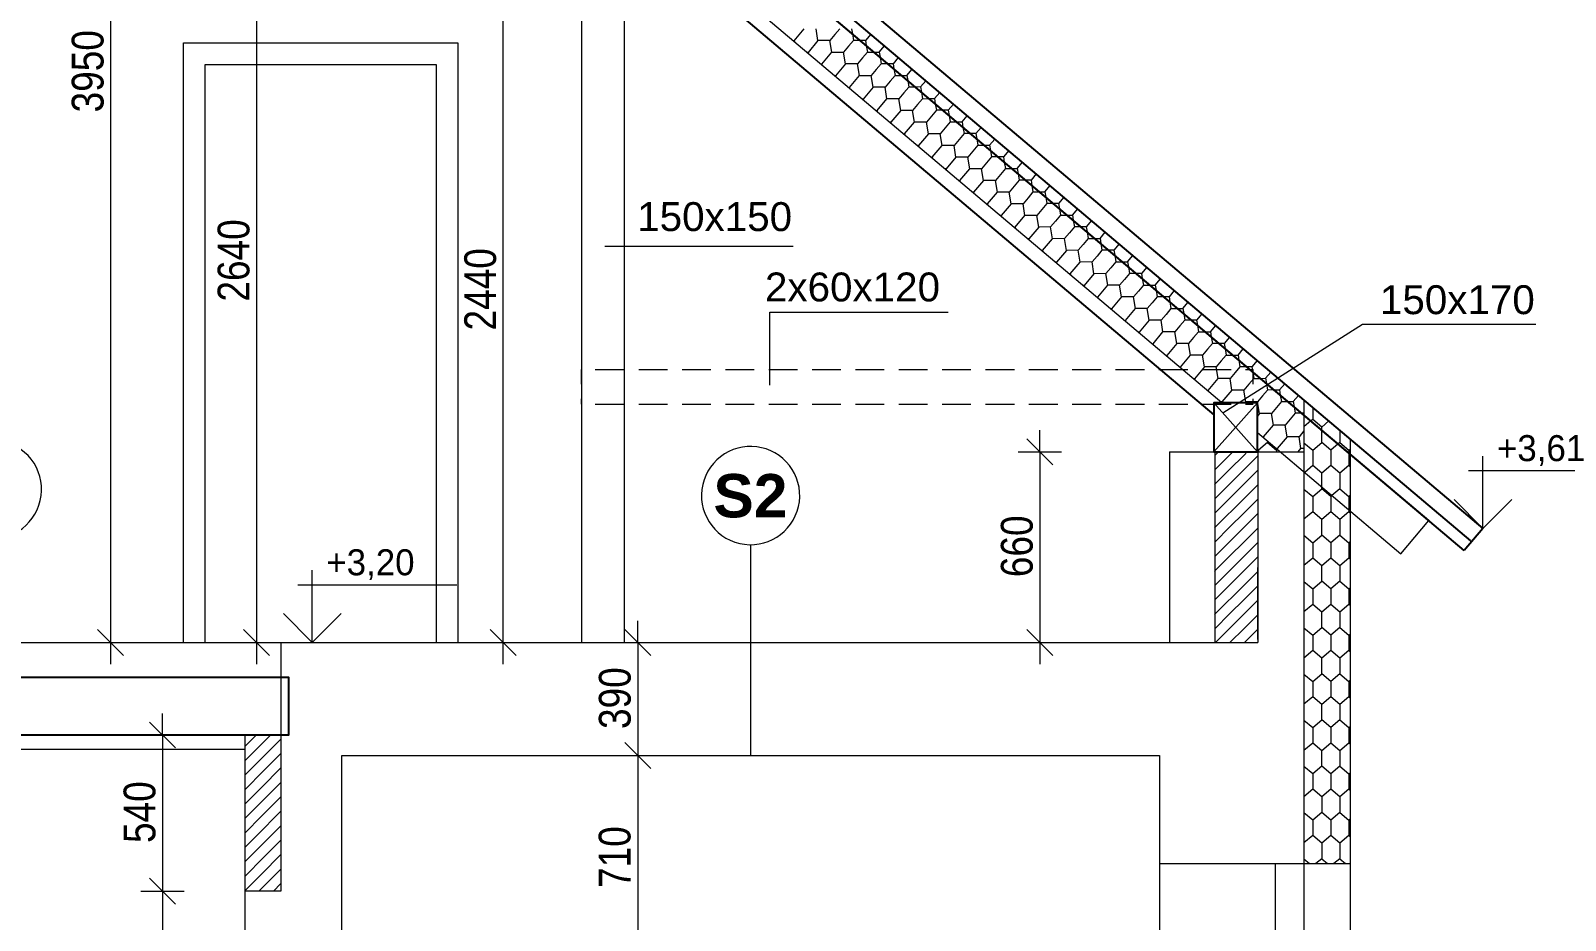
# Model space of a CAD drawing. Header units: millimetres. Extents: x 214.1 to 310.4, y 372.3 to 401.
# Drawn here: x 282.223 to 286.405, y 394.772 to 397.196 of the extents above; entities that cross this region are included whole.
import ezdxf

# ---------------------------------------------------------------- set-up
doc = ezdxf.new("R2010")
doc.units = ezdxf.units.MM
for name, color, linetype in [('PDF2_Dvere', 7, 'Continuous'), ('PDF2_Hlavni kresba_1', 7, 'Continuous'), ('PDF2_Hlavni kresba_2', 7, 'Continuous'), ('PDF2_IAV_text', 7, 'Continuous'), ('PDF2_KLESTINY', 7, 'Continuous'), ('PDF2_KOTY-VYS', 7, 'Continuous'), ('PDF2_Krokve', 7, 'Continuous'), ('PDF2_KTZ_zatepleni', 7, 'Continuous'), ('PDF2_Kóty 1$100', 7, 'Continuous'), ('PDF2_Nosniky_Trámy_Stavajici', 7, 'Continuous'), ('PDF2_OKNA', 7, 'Continuous'), ('PDF2_Sloupky', 7, 'Continuous'), ('PDF2_STŘECHA', 7, 'Continuous'), ('PDF2_Tex_POPISY', 7, 'Continuous'), ('PDF2_Šrafy', 7, 'Continuous')]:
    doc.layers.add(name, color=color, linetype=linetype)
doc.styles.add('PDF Arial', font='')
doc.styles.add('PDF Arial Bold', font='')
doc.styles.get('PDF Arial').set_extended_font_data('Arial')
doc.styles.get('PDF Arial Bold').set_extended_font_data('Arial', bold=True)

msp = doc.modelspace()

# ---------------------------------------------------------------- linework, layer by layer
at = {"layer": 'PDF2_Dvere', "lineweight": 13}
for points in [[(282.6394, 395.5292), (282.6394, 397.163), (283.3874, 397.163), (283.3874, 395.5292)], [(282.6984, 395.5292), (282.6984, 397.104), (283.3283, 397.104), (283.3283, 395.5292)]]:
    msp.add_lwpolyline(points, dxfattribs=at)
at = {"layer": 'PDF2_Hlavni kresba_1', "lineweight": 13}
for points in [[(285.6925, 396.1901), (285.6925, 393.0961), (285.8185, 393.0961)], [(285.3259, 396.0488), (285.6925, 396.0488)], [(285.3259, 396.0488), (285.3259, 395.5292)], [(285.4494, 396.0488), (285.4494, 395.5292)], [(285.5666, 396.0488), (285.5666, 395.5292)], [(279.569, 395.5292), (285.5666, 395.5292)], [(282.9052, 395.5292), (282.9052, 394.852), (282.8073, 394.852)], [(279.7027, 393.0095), (282.8073, 393.0095), (282.8073, 395.2772)], [(282.8073, 395.2378), (281.7637, 395.2378)], [(283.0707, 393.0095), (283.0707, 395.2212), (285.2988, 395.2212), (285.2988, 393.0095), (283.0707, 393.0095), (283.0707, 395.2212)], [(285.2988, 394.9268), (285.8185, 394.9268)]]:
    msp.add_lwpolyline(points, dxfattribs=at)
at = {"layer": 'PDF2_Hlavni kresba_2', "lineweight": 25}
msp.add_lwpolyline([(283.8407, 397.5065), (285.4474, 396.1498)], dxfattribs=at)
at = {"layer": 'PDF2_IAV_text', "lineweight": 13}
for points in [[(282.2494, 395.9165, 0.414214), (282.1487, 396.0768, 0.414214), (281.9884, 395.976, 0.414214), (282.0892, 395.8158, 0.414212)], [(284.3153, 395.8999, 0.414215), (284.2145, 396.0601, 0.414215), (284.0543, 395.9594, 0.414213), (284.155, 395.7991, 0.414212)]]:
    msp.add_lwpolyline(points, format="xyb", close=True, dxfattribs=at)
msp.add_lwpolyline([(284.1848, 395.7958), (284.1848, 395.2212)], dxfattribs=at)
at = {"layer": 'PDF2_KLESTINY', "lineweight": 13}
for points in [[(283.7244, 396.2328), (283.7244, 396.2734), (283.7244, 396.2734)], [(283.7244, 396.2734), (283.7244, 396.2734)], [(283.7617, 396.2734), (283.8404, 396.2734)], [(283.8798, 396.2734), (283.9585, 396.2734)], [(283.9979, 396.2734), (284.0767, 396.2734)], [(284.116, 396.2734), (284.1948, 396.2734)], [(284.2341, 396.2734), (284.3129, 396.2734)], [(284.3522, 396.2734), (284.431, 396.2734)], [(284.4704, 396.2734), (284.5491, 396.2734)], [(284.5885, 396.2734), (284.6672, 396.2734)], [(284.7066, 396.2734), (284.7853, 396.2734)], [(284.8247, 396.2734), (284.9034, 396.2734)], [(284.9428, 396.2734), (285.0215, 396.2734)], [(285.0609, 396.2734), (285.1396, 396.2734)], [(285.179, 396.2734), (285.2578, 396.2734)], [(285.2971, 396.2734), (285.3759, 396.2734)], [(285.4152, 396.2734), (285.494, 396.2734)], [(285.5333, 396.2734), (285.5545, 396.2734), (285.5545, 396.2734)], [(285.5545, 396.2328), (285.5545, 396.2734), (285.5545, 396.2734)], [(283.7244, 396.1789), (283.7244, 396.1789), (283.7244, 396.1934)], [(283.7244, 396.1789), (283.7244, 396.1789)], [(283.7617, 396.1789), (283.8404, 396.1789)], [(283.8798, 396.1789), (283.9585, 396.1789)], [(283.9979, 396.1789), (284.0767, 396.1789)], [(284.116, 396.1789), (284.1948, 396.1789)], [(284.2341, 396.1789), (284.3129, 396.1789)], [(284.3522, 396.1789), (284.431, 396.1789)], [(284.4704, 396.1789), (284.5491, 396.1789)], [(284.5885, 396.1789), (284.6672, 396.1789)], [(284.7066, 396.1789), (284.7853, 396.1789)], [(284.8247, 396.1789), (284.9034, 396.1789)], [(284.9428, 396.1789), (285.0215, 396.1789)], [(285.0609, 396.1789), (285.1396, 396.1789)], [(285.179, 396.1789), (285.2578, 396.1789)], [(285.2971, 396.1789), (285.3759, 396.1789)], [(285.4152, 396.1789), (285.494, 396.1789)], [(285.5333, 396.1789), (285.5545, 396.1789), (285.5545, 396.1789)], [(285.5545, 396.1827), (285.5545, 396.1827), (285.5545, 396.1934)]]:
    msp.add_lwpolyline(points, dxfattribs=at)
at = {"layer": 'PDF2_KOTY-VYS', "lineweight": 13}
for points in [[(286.1802, 395.8401), (286.1802, 396.037)], [(286.1409, 395.9976), (286.5739, 395.9976)], [(286.1015, 395.9189), (286.1802, 395.8401), (286.259, 395.9189)], [(282.9905, 395.5292), (282.9905, 395.726)], [(285.5666, 395.537), (285.5666, 395.7339)], [(282.9511, 395.6866), (283.3842, 395.6866)], [(282.9117, 395.6079), (282.9905, 395.5292), (283.0692, 395.6079)]]:
    msp.add_lwpolyline(points, dxfattribs=at)
at = {"layer": 'PDF2_Krokve', "lineweight": 13}
for points in [[(285.9567, 395.7712), (286.0329, 395.8615), (282.5008, 398.8441), (278.6031, 395.5122), (278.6798, 395.4225)], [(282.4035, 398.6056), (282.4408, 398.6375), (282.5013, 398.6892), (285.474, 396.1789)], [(285.5656, 396.1015), (285.9567, 395.7712)]]:
    msp.add_lwpolyline(points, dxfattribs=at)
at = {"layer": 'PDF2_KTZ_zatepleni', "lineweight": 13}
msp.add_lwpolyline([(285.8185, 396.0837), (285.8185, 393.0961)], dxfattribs=at)
at = {"layer": 'PDF2_Kóty 1$100', "lineweight": 13}
for points in [[(283.511, 395.4701), (283.511, 395.5292), (283.511, 397.4491), (283.511, 397.6066), (283.511, 398.6375), (283.511, 398.6965)], [(282.441, 398.6375), (282.441, 395.5292)], [(282.8389, 397.6066), (282.8389, 395.5292)], [(284.9374, 396.0843), (285.0082, 396.0134)], [(284.9728, 396.0488), (284.9728, 396.1079)], [(284.9137, 396.0488), (284.9728, 396.0488), (285.0318, 396.0488)], [(284.9728, 396.0488), (284.9728, 395.5292)], [(283.8773, 395.5292), (283.8773, 395.5882)], [(282.382, 395.5292), (282.441, 395.5292), (282.5001, 395.5292)], [(282.4056, 395.5646), (282.4764, 395.4937)], [(282.441, 395.5292), (282.441, 395.4701)], [(282.7798, 395.5292), (282.8389, 395.5292), (282.8979, 395.5292)], [(282.8035, 395.5646), (282.8743, 395.4937)], [(282.8389, 395.5292), (282.8389, 395.4701)], [(283.4519, 395.5292), (283.511, 395.5292), (283.5701, 395.5292)], [(283.4756, 395.5646), (283.5464, 395.4937)], [(283.8183, 395.5292), (283.8773, 395.5292), (283.9364, 395.5292)], [(283.8419, 395.5646), (283.9128, 395.4937)], [(283.8773, 395.5292), (283.8773, 395.2212), (283.8773, 394.663), (283.8773, 393.0095)], [(284.9137, 395.5292), (284.9728, 395.5292), (285.0318, 395.5292)], [(284.9374, 395.5646), (285.0082, 395.4937)], [(284.9728, 395.5292), (284.9728, 395.4701)], [(282.5824, 395.2772), (282.5824, 395.3362)], [(282.5233, 395.2772), (282.5824, 395.2772), (282.6414, 395.2772)], [(282.5469, 395.3126), (282.6178, 395.2418)], [(282.5824, 395.2772), (282.5824, 394.852), (282.5824, 393.0095)], [(283.8419, 395.2566), (283.9128, 395.1857)], [(283.8183, 395.2212), (283.8773, 395.2212), (283.9364, 395.2212)], [(282.5469, 394.8874), (282.6178, 394.8166)], [(282.5233, 394.852), (282.5824, 394.852), (282.6414, 394.852)]]:
    msp.add_lwpolyline(points, dxfattribs=at)
at = {"layer": 'PDF2_Nosniky_Trámy_Stavajici', "lineweight": 13}
for points in [[(285.5656, 396.1827), (285.4474, 396.0488)], [(285.5656, 396.0488), (285.4474, 396.1827)]]:
    msp.add_lwpolyline(points, dxfattribs=at)
at = {"layer": 'PDF2_Nosniky_Trámy_Stavajici', "lineweight": 25}
for points in [[(285.5656, 396.0488), (285.5656, 396.1827), (285.4474, 396.1827), (285.4474, 396.0488)], [(285.4474, 396.0488), (285.5656, 396.0488)], [(279.4509, 395.4347), (282.9254, 395.4347), (282.9254, 395.2772), (279.4509, 395.2772), (279.4509, 395.4351)]]:
    msp.add_lwpolyline(points, dxfattribs=at)
at = {"layer": 'PDF2_OKNA', "lineweight": 13}
for points in [[(285.6138, 394.9268), (285.6138, 393.9465)], [(285.6925, 394.9268), (285.6925, 393.9465)]]:
    msp.add_lwpolyline(points, dxfattribs=at)
at = {"layer": 'PDF2_Sloupky', "lineweight": 13}
for points in [[(283.7244, 397.4491), (283.7244, 395.5292)], [(283.8407, 397.4491), (283.8407, 395.5292)]]:
    msp.add_lwpolyline(points, dxfattribs=at)
at = {"layer": 'PDF2_STŘECHA', "lineweight": 25}
for points in [[(282.5005, 398.9474), (286.1802, 395.8401), (286.1294, 395.78)], [(286.147, 395.8063), (282.5007, 398.8854)], [(286.1294, 395.78), (282.5008, 398.8441), (278.5216, 395.4426)]]:
    msp.add_lwpolyline(points, dxfattribs=at)
at = {"layer": 'PDF2_Tex_POPISY', "lineweight": 13}
for points in [[(283.7875, 396.6094), (284.301, 396.6094)], [(284.2373, 396.2301), (284.2373, 396.4295), (284.7228, 396.4295)], [(285.4718, 396.1551), (285.8522, 396.3969)], [(285.8522, 396.3969), (286.3247, 396.3969)]]:
    msp.add_lwpolyline(points, dxfattribs=at)
at = {"layer": 'PDF2_Šrafy', "lineweight": 13}
for points in [[(284.3016, 397.1689), (284.3037, 397.1689), (284.3308, 397.201)], [(284.3684, 397.1693), (284.3631, 397.2011)], [(284.4279, 397.2015), (284.4143, 397.1855)], [(284.4601, 397.2016), (284.4625, 397.1876)], [(284.3037, 397.1689), (284.304, 397.1668)], [(284.3684, 397.1693), (284.3413, 397.1371), (284.3416, 397.1351)], [(284.406, 397.1375), (284.4007, 397.1694), (284.3684, 397.1693)], [(284.4143, 397.1855), (284.4007, 397.1694)], [(284.4625, 397.1876), (284.4655, 397.1698), (284.4519, 397.1537)], [(284.4835, 397.1698), (284.4655, 397.1698)], [(284.4977, 397.1699), (284.4835, 397.1698)], [(284.5121, 397.1869), (284.4977, 397.1699)], [(284.4977, 397.1699), (284.5001, 397.1558)], [(284.3413, 397.1371), (284.3392, 397.1371)], [(284.3768, 397.1054), (284.3789, 397.1054), (284.406, 397.1375)], [(284.406, 397.1375), (284.4383, 397.1376)], [(284.4519, 397.1537), (284.4383, 397.1376)], [(284.4436, 397.1058), (284.4383, 397.1376)], [(284.4895, 397.122), (284.4759, 397.1059)], [(284.5031, 397.138), (284.4895, 397.122)], [(284.5001, 397.1558), (284.5031, 397.138), (284.5211, 397.1381)], [(284.5211, 397.1381), (284.5353, 397.1381)], [(284.5377, 397.1241), (284.5407, 397.1063), (284.5271, 397.0902)], [(284.5353, 397.1381), (284.5497, 397.1552)], [(284.5353, 397.1381), (284.5377, 397.1241)], [(284.5873, 397.1234), (284.5729, 397.1064), (284.5753, 397.0923)], [(284.3789, 397.1054), (284.3792, 397.1033)], [(284.4165, 397.0736), (284.4144, 397.0736)], [(284.4436, 397.1058), (284.4165, 397.0736), (284.4168, 397.0716)], [(284.4812, 397.074), (284.4759, 397.1059), (284.4436, 397.1058)], [(284.452, 397.0419), (284.4541, 397.0419), (284.4812, 397.074)], [(284.4812, 397.074), (284.5135, 397.0741)], [(284.5271, 397.0902), (284.5135, 397.0741)], [(284.5188, 397.0423), (284.5135, 397.0741)], [(284.5587, 397.1063), (284.5407, 397.1063)], [(284.5729, 397.1064), (284.5587, 397.1063)], [(284.5783, 397.0745), (284.5647, 397.0584)], [(284.5753, 397.0923), (284.5783, 397.0745), (284.5963, 397.0746)], [(284.5963, 397.0746), (284.6105, 397.0746)], [(284.6105, 397.0746), (284.6249, 397.0916)], [(284.6105, 397.0746), (284.6129, 397.0606)], [(284.4541, 397.0419), (284.4544, 397.0398)], [(284.5188, 397.0423), (284.4917, 397.0101), (284.492, 397.0081)], [(284.5887, 397.0106), (284.5564, 397.0105), (284.5511, 397.0424), (284.5188, 397.0423)], [(284.5647, 397.0584), (284.5511, 397.0424)], [(284.6129, 397.0606), (284.6159, 397.0428), (284.6023, 397.0267)], [(284.6339, 397.0428), (284.6159, 397.0428)], [(284.6481, 397.0429), (284.6339, 397.0428)], [(284.6625, 397.0599), (284.6481, 397.0429)], [(284.6481, 397.0429), (284.6505, 397.0288)], [(284.4917, 397.0101), (284.4896, 397.0101)], [(284.5272, 396.9784), (284.5293, 396.9784), (284.5564, 397.0105)], [(284.6023, 397.0267), (284.5887, 397.0106)], [(284.594, 396.9788), (284.5887, 397.0106)], [(284.6399, 396.9949), (284.6263, 396.9789)], [(284.6535, 397.011), (284.6399, 396.9949)], [(284.6505, 397.0288), (284.6535, 397.011), (284.6715, 397.0111)], [(284.6715, 397.0111), (284.6857, 397.0111)], [(284.6881, 396.9971), (284.6911, 396.9793), (284.6775, 396.9632)], [(284.6857, 397.0111), (284.7001, 397.0281)], [(284.6857, 397.0111), (284.6881, 396.9971)], [(284.7377, 396.9964), (284.7233, 396.9794)], [(284.5293, 396.9784), (284.5296, 396.9763)], [(284.594, 396.9788), (284.5669, 396.9466), (284.5672, 396.9446)], [(284.6639, 396.9471), (284.6316, 396.947), (284.6263, 396.9789), (284.594, 396.9788)], [(284.6775, 396.9632), (284.6639, 396.9471)], [(284.7091, 396.9793), (284.6911, 396.9793)], [(284.7233, 396.9794), (284.7091, 396.9793)], [(284.7287, 396.9475), (284.7151, 396.9314)], [(284.7233, 396.9794), (284.7257, 396.9653)], [(284.7257, 396.9653), (284.7287, 396.9475), (284.7467, 396.9476)], [(284.7467, 396.9476), (284.7609, 396.9476)], [(284.7609, 396.9476), (284.7753, 396.9646)], [(284.7609, 396.9476), (284.7633, 396.9336)], [(284.5669, 396.9466), (284.5648, 396.9466)], [(284.6024, 396.9149), (284.6045, 396.9149), (284.6316, 396.947)], [(284.6045, 396.9149), (284.6048, 396.9128)], [(284.6692, 396.9153), (284.6421, 396.8831), (284.6424, 396.8811)], [(284.6692, 396.9153), (284.6639, 396.9471)], [(284.7391, 396.8836), (284.7068, 396.8835), (284.7015, 396.9154), (284.6692, 396.9153)], [(284.7151, 396.9314), (284.7015, 396.9154)], [(284.7633, 396.9336), (284.7663, 396.9158), (284.7527, 396.8997)], [(284.7843, 396.9158), (284.7663, 396.9158)], [(284.7985, 396.9159), (284.7843, 396.9158)], [(284.8129, 396.9329), (284.7985, 396.9159)], [(284.7985, 396.9159), (284.8009, 396.9018)], [(284.6421, 396.8831), (284.64, 396.8831)], [(284.6776, 396.8514), (284.6797, 396.8514), (284.7068, 396.8835)], [(284.7527, 396.8997), (284.7391, 396.8836)], [(284.7444, 396.8518), (284.7391, 396.8836)], [(284.7903, 396.8679), (284.7767, 396.8519)], [(284.8039, 396.884), (284.7903, 396.8679)], [(284.8009, 396.9018), (284.8039, 396.884), (284.8219, 396.8841)], [(284.8219, 396.8841), (284.8361, 396.8841)], [(284.8385, 396.8701), (284.8415, 396.8523), (284.8279, 396.8362)], [(284.8361, 396.8841), (284.8505, 396.9011)], [(284.8361, 396.8841), (284.8385, 396.8701)], [(284.8881, 396.8694), (284.8737, 396.8524)], [(284.6797, 396.8514), (284.68, 396.8493)], [(284.7444, 396.8518), (284.7173, 396.8196), (284.7176, 396.8176)], [(284.8143, 396.8201), (284.782, 396.82), (284.7767, 396.8519), (284.7444, 396.8518)], [(284.8279, 396.8362), (284.8143, 396.8201)], [(284.8595, 396.8523), (284.8415, 396.8523)], [(284.8737, 396.8524), (284.8595, 396.8523)], [(284.8737, 396.8524), (284.8761, 396.8383)], [(284.8761, 396.8383), (284.8791, 396.8205), (284.8971, 396.8206)], [(284.9113, 396.8206), (284.9257, 396.8376)], [(284.7173, 396.8196), (284.7152, 396.8196)], [(284.7528, 396.7879), (284.7549, 396.7879), (284.782, 396.82)], [(284.7549, 396.7879), (284.7552, 396.7858)], [(284.8196, 396.7883), (284.7925, 396.7561), (284.7928, 396.7541)], [(284.8196, 396.7883), (284.8143, 396.8201)], [(284.8895, 396.7566), (284.8572, 396.7565), (284.8519, 396.7884), (284.8196, 396.7883)], [(284.8655, 396.8044), (284.8519, 396.7884)], [(284.8791, 396.8205), (284.8655, 396.8044)], [(284.8971, 396.8206), (284.9113, 396.8206)], [(284.9137, 396.8066), (284.9166, 396.7888), (284.9031, 396.7727)], [(284.9113, 396.8206), (284.9137, 396.8066)], [(284.9347, 396.7888), (284.9166, 396.7888)], [(284.9489, 396.7889), (284.9347, 396.7888)], [(284.9633, 396.8059), (284.9489, 396.7889)], [(284.9489, 396.7889), (284.9513, 396.7748)], [(284.7925, 396.7561), (284.7904, 396.7561)], [(284.828, 396.7244), (284.8301, 396.7244), (284.8572, 396.7565)], [(284.9031, 396.7727), (284.8895, 396.7566)], [(284.8948, 396.7248), (284.8895, 396.7566)], [(284.9407, 396.7409), (284.9271, 396.7249)], [(284.9542, 396.757), (284.9407, 396.7409)], [(284.9513, 396.7748), (284.9542, 396.757), (284.9723, 396.7571)], [(284.9723, 396.7571), (284.9865, 396.7571), (284.9889, 396.7431)], [(284.9889, 396.7431), (284.9918, 396.7253), (284.9783, 396.7092)], [(284.9865, 396.7571), (285.0009, 396.7741)], [(285.0385, 396.7424), (285.0241, 396.7254), (285.0099, 396.7253)], [(284.8301, 396.7244), (284.8304, 396.7223)], [(284.9647, 396.6931), (284.9324, 396.693), (284.9271, 396.7249), (284.8948, 396.7248), (284.8677, 396.6926), (284.868, 396.6906)], [(284.9783, 396.7092), (284.9647, 396.6931)], [(285.0099, 396.7253), (284.9918, 396.7253)], [(285.0241, 396.7254), (285.0265, 396.7113)], [(285.0265, 396.7113), (285.0294, 396.6935), (285.0475, 396.6936)], [(285.0617, 396.6936), (285.0761, 396.7106)], [(284.8677, 396.6926), (284.8656, 396.6926)], [(284.9032, 396.6608), (284.9053, 396.6609), (284.9324, 396.693)], [(284.9053, 396.6609), (284.9056, 396.6588)], [(285.0399, 396.6296), (285.0076, 396.6295), (285.0023, 396.6614), (284.97, 396.6613), (284.9429, 396.6291), (284.9432, 396.6271)], [(284.97, 396.6613), (284.9647, 396.6931)], [(285.0159, 396.6774), (285.0023, 396.6614)], [(285.0294, 396.6935), (285.0159, 396.6774)], [(285.0475, 396.6936), (285.0617, 396.6936)], [(285.0641, 396.6796), (285.067, 396.6618), (285.0535, 396.6457)], [(285.0617, 396.6936), (285.0641, 396.6796)], [(285.0851, 396.6618), (285.067, 396.6618)], [(285.1137, 396.6789), (285.0993, 396.6619), (285.0851, 396.6618)], [(285.0993, 396.6619), (285.1017, 396.6478), (285.1046, 396.63), (285.1227, 396.6301), (285.1369, 396.6301)], [(284.9429, 396.6291), (284.9408, 396.6291)], [(284.9784, 396.5973), (284.9805, 396.5974), (285.0076, 396.6295)], [(285.0535, 396.6457), (285.0399, 396.6296)], [(285.0452, 396.5977), (285.0399, 396.6296)], [(285.0911, 396.6139), (285.0775, 396.5979)], [(285.1046, 396.63), (285.0911, 396.6139)], [(285.1393, 396.6161), (285.1422, 396.5983), (285.1287, 396.5822)], [(285.1369, 396.6301), (285.1513, 396.6471)], [(285.1369, 396.6301), (285.1393, 396.6161)], [(285.1889, 396.6154), (285.1745, 396.5984), (285.1603, 396.5983)], [(284.9805, 396.5974), (284.9808, 396.5953)], [(285.1151, 396.5661), (285.0828, 396.566), (285.0775, 396.5979), (285.0452, 396.5977), (285.0181, 396.5656), (285.0184, 396.5636)], [(285.1287, 396.5822), (285.1151, 396.5661)], [(285.1603, 396.5983), (285.1422, 396.5983)], [(285.1745, 396.5984), (285.1769, 396.5843), (285.1798, 396.5665), (285.1979, 396.5666)], [(285.2121, 396.5666), (285.2265, 396.5836)], [(285.0181, 396.5656), (285.016, 396.5656)], [(285.0536, 396.5338), (285.0557, 396.5338), (285.0828, 396.566)], [(285.0557, 396.5338), (285.056, 396.5318)], [(285.1903, 396.5026), (285.158, 396.5025), (285.1527, 396.5343), (285.1204, 396.5342), (285.0933, 396.5021), (285.0936, 396.5001)], [(285.1204, 396.5342), (285.1151, 396.5661)], [(285.1663, 396.5504), (285.1527, 396.5343)], [(285.1798, 396.5665), (285.1663, 396.5504)], [(285.1979, 396.5666), (285.2121, 396.5666)], [(285.2145, 396.5526), (285.2174, 396.5347), (285.2039, 396.5187)], [(285.2121, 396.5666), (285.2145, 396.5526)], [(285.2355, 396.5348), (285.2174, 396.5347)], [(285.2497, 396.5348), (285.2355, 396.5348)], [(285.2641, 396.5519), (285.2497, 396.5348)], [(285.2497, 396.5348), (285.2521, 396.5208)], [(285.0933, 396.5021), (285.0912, 396.5021)], [(285.1288, 396.4703), (285.1309, 396.4703), (285.158, 396.5025)], [(285.2039, 396.5187), (285.1903, 396.5026)], [(285.1956, 396.4707), (285.1903, 396.5026)], [(285.255, 396.503), (285.2415, 396.4869)], [(285.2521, 396.5208), (285.255, 396.503), (285.2731, 396.5031), (285.2873, 396.5031)], [(285.2897, 396.4891), (285.2926, 396.4712), (285.2791, 396.4552)], [(285.2873, 396.5031), (285.3017, 396.5201)], [(285.2873, 396.5031), (285.2897, 396.4891)], [(285.3393, 396.4884), (285.3249, 396.4713)], [(285.1309, 396.4703), (285.1312, 396.4683)], [(285.2655, 396.4391), (285.2332, 396.439), (285.2279, 396.4708), (285.1956, 396.4707), (285.1685, 396.4386), (285.1688, 396.4366)], [(285.2415, 396.4869), (285.2279, 396.4708)], [(285.2791, 396.4552), (285.2655, 396.4391)], [(285.3107, 396.4713), (285.2926, 396.4712)], [(285.3249, 396.4713), (285.3107, 396.4713)], [(285.3249, 396.4713), (285.3273, 396.4573)], [(285.3273, 396.4573), (285.3302, 396.4395), (285.3483, 396.4395), (285.3625, 396.4396)], [(285.3625, 396.4396), (285.3769, 396.4566)], [(285.1685, 396.4386), (285.1664, 396.4386)], [(285.204, 396.4068), (285.2061, 396.4068), (285.2332, 396.439)], [(285.2061, 396.4068), (285.2064, 396.4048)], [(285.3407, 396.3756), (285.3084, 396.3755), (285.3031, 396.4073), (285.2708, 396.4072), (285.2437, 396.3751), (285.244, 396.3731)], [(285.2708, 396.4072), (285.2655, 396.4391)], [(285.3167, 396.4234), (285.3031, 396.4073)], [(285.3302, 396.4395), (285.3167, 396.4234)], [(285.3649, 396.4256), (285.3678, 396.4077), (285.3543, 396.3917)], [(285.3625, 396.4396), (285.3649, 396.4256)], [(285.3859, 396.4078), (285.3678, 396.4077)], [(285.4001, 396.4078), (285.3859, 396.4078)], [(285.4145, 396.4249), (285.4001, 396.4078)], [(285.4001, 396.4078), (285.4025, 396.3938), (285.4054, 396.376), (285.4235, 396.376)], [(285.2437, 396.3751), (285.2416, 396.3751)], [(285.2792, 396.3433), (285.2813, 396.3433), (285.3084, 396.3755)], [(285.3543, 396.3917), (285.3407, 396.3756)], [(285.346, 396.3437), (285.3407, 396.3756)], [(285.4054, 396.376), (285.3919, 396.3599)], [(285.4235, 396.376), (285.4377, 396.3761)], [(285.4377, 396.3761), (285.4521, 396.3931)], [(285.4377, 396.3761), (285.4401, 396.3621)], [(285.2813, 396.3433), (285.2816, 396.3413)], [(285.4159, 396.3121), (285.3836, 396.312), (285.3783, 396.3438), (285.346, 396.3437), (285.3189, 396.3116), (285.3192, 396.3096)], [(285.3919, 396.3599), (285.3783, 396.3438)], [(285.443, 396.3442), (285.4295, 396.3282), (285.4159, 396.3121)], [(285.4401, 396.3621), (285.443, 396.3442)], [(285.4611, 396.3443), (285.443, 396.3442)], [(285.4753, 396.3443), (285.4611, 396.3443)], [(285.4897, 396.3614), (285.4753, 396.3443)], [(285.4753, 396.3443), (285.4777, 396.3303), (285.4806, 396.3125), (285.4987, 396.3125)], [(285.5129, 396.3126), (285.5273, 396.3296)], [(285.3189, 396.3116), (285.3168, 396.3116)], [(285.3544, 396.2798), (285.3565, 396.2798), (285.3836, 396.312)], [(285.3565, 396.2798), (285.3568, 396.2778)], [(285.4911, 396.2486), (285.4588, 396.2485), (285.4535, 396.2803), (285.4212, 396.2802), (285.3941, 396.2481), (285.3944, 396.2461)], [(285.4212, 396.2802), (285.4159, 396.3121)], [(285.4671, 396.2964), (285.4535, 396.2803)], [(285.4806, 396.3125), (285.4671, 396.2964)], [(285.5182, 396.2807), (285.5047, 396.2647), (285.4911, 396.2486)], [(285.4987, 396.3125), (285.5129, 396.3126)], [(285.5129, 396.3126), (285.5153, 396.2986)], [(285.5153, 396.2986), (285.5182, 396.2807)], [(285.5363, 396.2808), (285.5182, 396.2807)], [(285.5505, 396.2808), (285.5363, 396.2808)], [(285.5649, 396.2979), (285.5505, 396.2808)], [(285.5505, 396.2808), (285.5529, 396.2668), (285.5558, 396.249), (285.5739, 396.249), (285.5881, 396.2491)], [(285.3941, 396.2481), (285.392, 396.2481)], [(285.4296, 396.2163), (285.4317, 396.2163), (285.4588, 396.2485)], [(285.4964, 396.2167), (285.4911, 396.2486)], [(285.5558, 396.249), (285.5423, 396.2329)], [(285.5881, 396.2491), (285.6025, 396.2661)], [(285.5881, 396.2491), (285.5905, 396.2351)], [(285.4317, 396.2163), (285.432, 396.2143)], [(285.5663, 396.1851), (285.534, 396.185), (285.5287, 396.2168), (285.4964, 396.2167), (285.4692, 396.1846), (285.4696, 396.1827)], [(285.5423, 396.2329), (285.5287, 396.2168)], [(285.5934, 396.2172), (285.5799, 396.2012), (285.5663, 396.1851)], [(285.5905, 396.2351), (285.5934, 396.2172)], [(285.6115, 396.2173), (285.5934, 396.2172)], [(285.6115, 396.2173), (285.6257, 396.2173), (285.6281, 396.2033), (285.631, 396.1855), (285.6491, 396.1855), (285.6633, 396.1856)], [(285.6401, 396.2344), (285.6257, 396.2173)], [(285.6633, 396.1856), (285.6777, 396.2026)], [(285.4692, 396.1846), (285.4672, 396.1846)], [(285.5321, 396.1827), (285.534, 396.185)], [(285.6415, 396.1216), (285.6092, 396.1215), (285.6039, 396.1533), (285.5716, 396.1532), (285.5656, 396.1461)], [(285.5716, 396.1532), (285.5663, 396.1851)], [(285.6175, 396.1694), (285.6039, 396.1533)], [(285.631, 396.1855), (285.6175, 396.1694)], [(285.6686, 396.1537), (285.6551, 396.1377), (285.6415, 396.1216)], [(285.6633, 396.1856), (285.6657, 396.1716)], [(285.6657, 396.1716), (285.6686, 396.1537)], [(285.6867, 396.1538), (285.6686, 396.1537)], [(285.6925, 396.1538), (285.6867, 396.1538)], [(285.7163, 396.17), (285.7163, 396.1581), (285.7163, 396.1371)], [(285.58, 396.0893), (285.582, 396.0893), (285.6092, 396.1215)], [(285.6468, 396.0897), (285.6415, 396.1216)], [(285.7605, 396.1328), (285.7409, 396.1162), (285.7163, 396.1371), (285.7114, 396.1329), (285.6925, 396.1169)], [(285.6925, 396.0734), (285.7163, 396.0532), (285.7409, 396.0741), (285.7409, 396.108), (285.7409, 396.1162)], [(285.5933, 396.0741), (285.5687, 396.0532), (285.5656, 396.0558)], [(285.582, 396.0893), (285.5824, 396.0873)], [(285.5933, 396.0781), (285.5933, 396.0741), (285.6179, 396.0532), (285.6204, 396.0553)], [(285.6925, 396.058), (285.6844, 396.058), (285.6791, 396.0898), (285.6468, 396.0897), (285.6196, 396.0576), (285.62, 396.0556)], [(285.6925, 396.1058), (285.6791, 396.0898)], [(285.7901, 396.0741), (285.7857, 396.0703), (285.7655, 396.0532), (285.7409, 396.0741)], [(285.7901, 396.1077), (285.7901, 396.0741), (285.8147, 396.0532), (285.8185, 396.0564)], [(285.4494, 395.9994), (285.4506, 396.0006), (285.4988, 396.0488)], [(285.4494, 395.96), (285.4506, 395.9613), (285.4899, 396.0006), (285.5293, 396.04), (285.5382, 396.0488)], [(285.4494, 396.0388), (285.4506, 396.04), (285.4594, 396.0488)], [(285.4494, 395.9207), (285.4506, 395.9219), (285.5293, 396.0006), (285.5666, 396.0379)], [(285.5687, 396.0532), (285.5687, 396.0488)], [(285.6196, 396.0576), (285.6176, 396.0576)], [(285.6179, 396.0532), (285.6179, 396.0488)], [(285.6767, 396.0488), (285.6844, 396.058)], [(285.7163, 396.0532), (285.7163, 396.0321), (285.7163, 396.0111)], [(285.7655, 396.0532), (285.7655, 396.0321), (285.7655, 396.0111)], [(285.8147, 396.0532), (285.8147, 396.0457), (285.8147, 396.0321), (285.8147, 396.0111)], [(285.4494, 395.8813), (285.4506, 395.8825), (285.4899, 395.9219), (285.5293, 395.9613), (285.5666, 395.9985)], [(285.6946, 395.9926), (285.6925, 395.9909)], [(285.6925, 395.9474), (285.7163, 395.9272), (285.7409, 395.9481), (285.7409, 395.9535), (285.7409, 395.9902)], [(285.8185, 396.0079), (285.8147, 396.0111), (285.7901, 395.9902), (285.7655, 396.0111), (285.7409, 395.9902), (285.7163, 396.0111), (285.6946, 395.9926)], [(285.7901, 395.9902), (285.7901, 395.9481), (285.8147, 395.9272), (285.8185, 395.9304)], [(285.4494, 395.8419), (285.4506, 395.8431), (285.5293, 395.9219), (285.5666, 395.9591)], [(285.7688, 395.9299), (285.7655, 395.9272), (285.7409, 395.9481)], [(285.7901, 395.9481), (285.7688, 395.9299)], [(285.4494, 395.8026), (285.4506, 395.8038), (285.4899, 395.8431), (285.5293, 395.8825), (285.5666, 395.9198)], [(285.7163, 395.9272), (285.7163, 395.9061)], [(285.7163, 395.9061), (285.7163, 395.8851)], [(285.7655, 395.9272), (285.7655, 395.9061), (285.7655, 395.8851)], [(285.8147, 395.9272), (285.8147, 395.9061), (285.8147, 395.8911), (285.8147, 395.8851)], [(285.4494, 395.7632), (285.4506, 395.7644), (285.5293, 395.8431), (285.5666, 395.8804)], [(285.7409, 395.8642), (285.7163, 395.8851), (285.6925, 395.8649)], [(285.6925, 395.8214), (285.7163, 395.8012), (285.7409, 395.8221), (285.7409, 395.8642)], [(285.8185, 395.8819), (285.8147, 395.8851), (285.7901, 395.8642), (285.7655, 395.8851), (285.7409, 395.8642)], [(285.7901, 395.8642), (285.7901, 395.8221), (285.8147, 395.8012), (285.8185, 395.8044)], [(285.4494, 395.7238), (285.4506, 395.725), (285.4899, 395.7644), (285.5293, 395.8038), (285.5666, 395.841)], [(285.7901, 395.8221), (285.7655, 395.8012), (285.7409, 395.8221)], [(285.4494, 395.6844), (285.4506, 395.6857), (285.5293, 395.7644), (285.5666, 395.8017)], [(285.7163, 395.8012), (285.7163, 395.7802)], [(285.7163, 395.7802), (285.7163, 395.7591)], [(285.7655, 395.8012), (285.7655, 395.7802), (285.7655, 395.7591)], [(285.8147, 395.8012), (285.8147, 395.7802)], [(285.8147, 395.7802), (285.8147, 395.7591)], [(285.4494, 395.6451), (285.4506, 395.6463), (285.4899, 395.6857), (285.5293, 395.725), (285.5666, 395.7623)], [(285.7409, 395.7382), (285.7163, 395.7591), (285.6925, 395.7389)], [(285.6925, 395.6954), (285.7163, 395.6752), (285.7409, 395.6961), (285.7409, 395.7382)], [(285.8185, 395.7559), (285.8147, 395.7591), (285.7901, 395.7382), (285.7655, 395.7591), (285.7409, 395.7382)], [(285.7901, 395.7382), (285.7901, 395.6961), (285.8147, 395.6752), (285.8185, 395.6784)], [(285.4494, 395.6057), (285.4506, 395.6069), (285.5293, 395.6857), (285.5666, 395.7229)], [(285.7901, 395.6961), (285.7655, 395.6752), (285.7409, 395.6961)], [(285.4494, 395.5663), (285.4506, 395.5676), (285.4899, 395.6069), (285.5293, 395.6463), (285.5666, 395.6835)], [(285.7163, 395.6752), (285.7163, 395.6542)], [(285.7163, 395.6542), (285.7163, 395.6331)], [(285.7655, 395.6752), (285.7655, 395.6542), (285.7655, 395.6331)], [(285.8147, 395.6752), (285.8147, 395.6542)], [(285.8147, 395.6542), (285.8147, 395.6331)], [(285.4515, 395.5292), (285.5293, 395.6069), (285.5666, 395.6442)], [(285.7409, 395.6122), (285.7163, 395.6331), (285.6925, 395.6129)], [(285.6925, 395.5694), (285.7163, 395.5492), (285.7409, 395.5701), (285.7409, 395.6122)], [(285.8185, 395.6299), (285.8147, 395.6331), (285.7901, 395.6122), (285.7655, 395.6331), (285.7409, 395.6122)], [(285.7901, 395.6122), (285.7901, 395.5701), (285.8147, 395.5492), (285.8185, 395.5524)], [(285.4909, 395.5292), (285.5293, 395.5676), (285.5666, 395.6048)], [(285.7901, 395.5701), (285.7655, 395.5492), (285.7409, 395.5701)], [(285.5303, 395.5292), (285.5666, 395.5654)], [(285.7163, 395.5492), (285.7163, 395.5282)], [(285.7163, 395.5282), (285.7163, 395.5071)], [(285.7655, 395.5492), (285.7655, 395.5282), (285.7655, 395.5071)], [(285.8147, 395.5492), (285.8147, 395.5282)], [(285.8147, 395.5282), (285.8147, 395.5071)], [(285.7409, 395.4862), (285.7163, 395.5071), (285.6925, 395.4869)], [(285.6925, 395.4434), (285.7163, 395.4232), (285.7409, 395.4442), (285.7409, 395.4862)], [(285.8185, 395.5039), (285.8147, 395.5071), (285.7901, 395.4862), (285.7655, 395.5071), (285.7409, 395.4862)], [(285.7901, 395.4862), (285.7901, 395.4442), (285.8147, 395.4232), (285.8185, 395.4265)], [(285.7901, 395.4442), (285.7655, 395.4232), (285.7409, 395.4442)], [(285.7163, 395.4232), (285.7163, 395.4022)], [(285.7163, 395.4022), (285.7163, 395.3812)], [(285.7655, 395.4232), (285.7655, 395.4022), (285.7655, 395.3812)], [(285.8147, 395.4232), (285.8147, 395.4022)], [(285.8147, 395.4022), (285.8147, 395.3812)], [(285.7409, 395.3602), (285.7163, 395.3812), (285.6925, 395.361)], [(285.6925, 395.3175), (285.7163, 395.2973), (285.7409, 395.3182), (285.7409, 395.3602)], [(285.8185, 395.3779), (285.8147, 395.3812), (285.7901, 395.3602), (285.7655, 395.3812), (285.7409, 395.3602)], [(285.7901, 395.3602), (285.7901, 395.3182), (285.8147, 395.2973), (285.8185, 395.3005)], [(285.7901, 395.3182), (285.7655, 395.2973), (285.7409, 395.3182)], [(282.8073, 395.2471), (282.8374, 395.2772)], [(282.8073, 395.2078), (282.8128, 395.2132), (282.8521, 395.2526), (282.8767, 395.2772)], [(285.7163, 395.2973), (285.7163, 395.2762)], [(285.7163, 395.2762), (285.7163, 395.2552)], [(285.7655, 395.2973), (285.7655, 395.2762), (285.7655, 395.2552)], [(285.8147, 395.2973), (285.8147, 395.2762)], [(285.8147, 395.2762), (285.8147, 395.2552)], [(282.8073, 395.1684), (282.8521, 395.2132), (282.9052, 395.2662)], [(285.7409, 395.2343), (285.7163, 395.2552), (285.6925, 395.235)], [(285.8185, 395.252), (285.8147, 395.2552), (285.7901, 395.2343), (285.7655, 395.2552), (285.7409, 395.2343)], [(285.7409, 395.1922), (285.7409, 395.2343)], [(285.7901, 395.2343), (285.7901, 395.1922), (285.8147, 395.1713), (285.8185, 395.1745)], [(282.8073, 395.129), (282.8128, 395.1345), (282.8521, 395.1739), (282.8915, 395.2132), (282.9052, 395.2269)], [(285.7901, 395.1922), (285.7655, 395.1713), (285.7409, 395.1922), (285.7163, 395.1713), (285.6925, 395.1915)], [(282.8073, 395.0896), (282.8521, 395.1345), (282.9052, 395.1875)], [(285.7163, 395.1713), (285.7163, 395.1502)], [(285.7163, 395.1502), (285.7163, 395.1292)], [(285.7655, 395.1713), (285.7655, 395.1502), (285.7655, 395.1292)], [(285.8147, 395.1713), (285.8147, 395.1502)], [(285.8147, 395.1502), (285.8147, 395.1292)], [(282.8073, 395.0503), (282.8128, 395.0557), (282.8521, 395.0951), (282.8915, 395.1345), (282.9052, 395.1481)], [(282.8073, 395.0109), (282.8521, 395.0557), (282.9052, 395.1088)], [(285.7409, 395.1083), (285.7163, 395.1292), (285.6925, 395.109)], [(285.8185, 395.126), (285.8147, 395.1292), (285.7901, 395.1083), (285.7655, 395.1292), (285.7409, 395.1083), (285.7409, 395.0662), (285.7163, 395.0453), (285.6925, 395.0655)], [(285.7901, 395.1083), (285.7901, 395.0662), (285.8147, 395.0453), (285.8185, 395.0485)], [(282.8073, 394.9715), (282.8128, 394.977), (282.8521, 395.0164), (282.8915, 395.0557), (282.9052, 395.0694)], [(285.7901, 395.0662), (285.7655, 395.0453), (285.7409, 395.0662)], [(282.8073, 394.9322), (282.8521, 394.977), (282.9052, 395.03)], [(285.7163, 395.0453), (285.7163, 395.0242)], [(285.7163, 395.0242), (285.7163, 395.0032)], [(285.7655, 395.0453), (285.7655, 395.0242), (285.7655, 395.0032)], [(285.8147, 395.0453), (285.8147, 395.0242)], [(285.8147, 395.0242), (285.8147, 395.0032)], [(282.8073, 394.8928), (282.8128, 394.8983), (282.8521, 394.9376), (282.8915, 394.977), (282.9052, 394.9906)], [(285.7409, 394.9823), (285.7163, 395.0032), (285.6925, 394.983)], [(285.8185, 395), (285.8147, 395.0032), (285.7901, 394.9823), (285.7655, 395.0032), (285.7409, 394.9823), (285.7409, 394.9402), (285.7251, 394.9268)], [(285.7901, 394.9823), (285.7901, 394.9402), (285.8059, 394.9268)], [(282.8521, 394.8983), (282.9052, 394.9513)], [(282.8452, 394.852), (282.8521, 394.8589), (282.8915, 394.8983), (282.9052, 394.9119)], [(285.6925, 394.9395), (285.7075, 394.9268)], [(285.7409, 394.9402), (285.7567, 394.9268)], [(285.7901, 394.9402), (285.7743, 394.9268)], [(282.8073, 394.8534), (282.8521, 394.8983)], [(282.8846, 394.852), (282.9052, 394.8725)]]:
    msp.add_lwpolyline(points, dxfattribs=at)

# ---------------------------------------------------------------- texts
at = {"layer": 'PDF2_IAV_text', "insert": (284.0834, 395.8685), "char_height": 0.11813, "attachment_point": 7, "style": 'PDF Arial Bold'}
msp.add_mtext('S2', dxfattribs=at)
at = {"layer": 'PDF2_KOTY-VYS', "char_height": 0.070878, "attachment_point": 7, "style": 'PDF Arial'}
for s, insert in [('\\W0.960383;+3,61', (286.2184, 396.0102)), ('\\W0.960383;+3,20', (283.0286, 395.6992))]:
    msp.add_mtext(s, dxfattribs=dict(at, insert=insert))
at = {"layer": 'PDF2_Kóty 1$100', "char_height": 0.086629, "attachment_point": 7, "rotation": 90, "style": 'PDF Arial'}
for s, insert in [('\\W0.833334;3950', (282.4229, 396.9736)), ('\\W0.833334;2640', (282.8204, 396.4581)), ('\\W0.833334;2440', (283.4925, 396.3794)), ('\\W0.833334;660', (284.9546, 395.7073)), ('\\W0.833334;390', (283.8592, 395.2935)), ('\\W0.833334;540', (282.5642, 394.9829)), ('\\W0.833334;710', (283.8588, 394.8604))]:
    msp.add_mtext(s, dxfattribs=dict(at, insert=insert))
at = {"layer": 'PDF2_Tex_POPISY', "char_height": 0.07875, "attachment_point": 7, "style": 'PDF Arial'}
for s, insert in [('150x150', (283.8758, 396.6492)), ('2x60x120', (284.2239, 396.4575)), ('150x170', (285.8995, 396.4228))]:
    msp.add_mtext(s, dxfattribs=dict(at, insert=insert))

doc.saveas('drawing.dxf')
